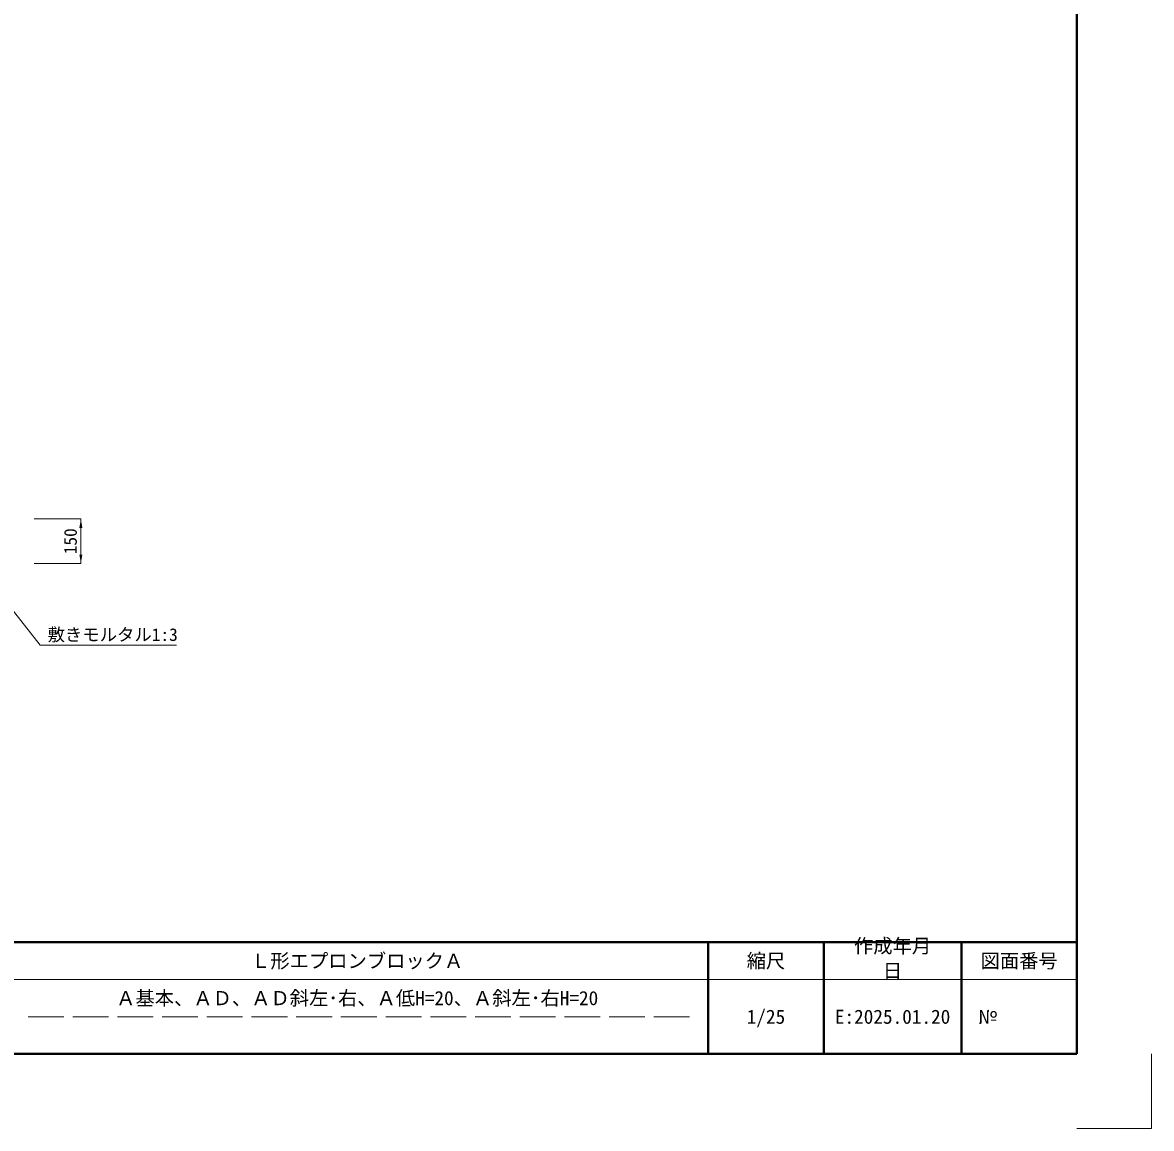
# Model space of a CAD drawing. Units: millimetres at full size; details may follow other scales. Extents: x 10958 to 33220, y 2125 to 9550.
# Drawn here: x 17669 to 21458, y 2125 to 5837 of the extents above; entities that cross this region are included whole.
import ezdxf
from ezdxf.enums import TextEntityAlignment as Align

# ---------------------------------------------------------------- set-up
doc = ezdxf.new("R2010")
doc.units = ezdxf.units.MM
doc.header["$LTSCALE"] = 20
doc.linetypes.add('DASHED', pattern=[7.5, 6, -1.5])
for name, color, linetype, lineweight in [('Defpoints_2', 7, 'Continuous', 13), ('図枠', 7, 'Continuous', 5), ('寸法線', 7, 'Continuous', 13), ('引出線', 4, 'Continuous', 13)]:
    doc.layers.add(name, color=color, linetype=linetype, lineweight=lineweight)
doc.styles.add('ＭＳ ゴシック', font='')
doc.styles.get('ＭＳ ゴシック').set_extended_font_data('MS Gothic')

# ---------------------------------------------------------------- blocks, each defined once
blk = doc.blocks.new('filled_arrow')
at = {"color": 0, "linetype": 'Continuous', "lineweight": -2}
blk.add_solid([(7.5, 1.25), (0, 0), (7.5, -1.25)], dxfattribs=at)

msp = doc.modelspace()

# ---------------------------------------------------------------- linework, layer by layer
at = {"layer": 'Defpoints_2'}
for p in [(21458.14, 2374.64), (21208.14, 2124.64)]:
    msp.add_line(p, (21458.14, 2124.64), dxfattribs=at)
at = {"layer": '図枠', "lineweight": 40}
for p, q in [((21208.14, 2374.64), (21208.14, 9299.64)), ((11458.14, 2749.64), (21208.14, 2749.64)), ((19970.64, 2374.64), (19970.64, 2749.64)), ((20358.14, 2374.64), (20358.14, 2749.64)), ((20820.64, 2374.64), (20820.64, 2749.64)), ((11458.14, 2374.64), (21208.14, 2374.64))]:
    msp.add_line(p, q, dxfattribs=at)
at = {"layer": '図枠', "lineweight": 13}
msp.add_line((21208.14, 2624.64), (17114.39, 2624.64), dxfattribs=at)
at = {"layer": '図枠', "linetype": 'DASHED', "lineweight": 9}
msp.add_line((19908.14, 2499.64), (17676.89, 2499.64), dxfattribs=at)
at = {"layer": '寸法線'}
for p, q in [((17708.14, 4170.84), (17865.1, 4170.84)), ((17865.1, 4170.84), (17865.1, 4020.84)), ((17708.14, 4020.84), (17865.1, 4020.84))]:
    msp.add_line(p, q, dxfattribs=at)
at = {"layer": '引出線'}
msp.add_lwpolyline([(17520.97, 4010.84), (17728.46, 3747.06), (18185.87, 3747.06)], dxfattribs=at)

# ---------------------------------------------------------------- block references
at = {"layer": '寸法線', "xscale": 4, "yscale": 4}
for p, rotation in [((17865.1, 4170.84), 270), ((17865.1, 4020.84), 90)]:
    msp.add_blockref('filled_arrow', p, dxfattribs=dict(at, rotation=rotation))

# ---------------------------------------------------------------- texts
at = {"layer": '図枠', "style": 'ＭＳ ゴシック'}
for s, p in [('作成年月', (20459.89, 2761.18)), ('日', (20557.01, 2677.85))]:
    msp.add_text(s, height=47.47, dxfattribs=at).set_placement(p, align=Align.TOP_LEFT)
for s, p in [('Ｌ形エプロンブロックＡ', (18792.51, 2687.14)), ('縮尺', (20164.39, 2687.14)), ('図面番号', (21014.39, 2687.14)), ('Ａ基本、ＡＤ、ＡＤ斜左･右、Ａ低H=20、Ａ斜左･右H=20', (18792.51, 2562.14)), ('1/25', (20164.39, 2499.64)), ('E:2025.01.20', (20589.39, 2499.64))]:
    msp.add_text(s, height=47.47, dxfattribs=at).set_placement(p, align=Align.MIDDLE_CENTER)
msp.add_text('№', height=47.47, dxfattribs=at).set_placement((20876.08, 2499.64), align=Align.MIDDLE_LEFT)
at = {"layer": '寸法線', "style": 'ＭＳ ゴシック'}
msp.add_text('150', height=42.72, rotation=90, dxfattribs=at).set_placement((17830.1, 4095.84), align=Align.MIDDLE_CENTER)
at = {"layer": '引出線', "style": 'ＭＳ ゴシック'}
msp.add_text('敷きモルタル1:3', height=42.72, dxfattribs=at).set_placement((17753.46, 3803.8), align=Align.TOP_LEFT)

doc.saveas('drawing.dxf')
